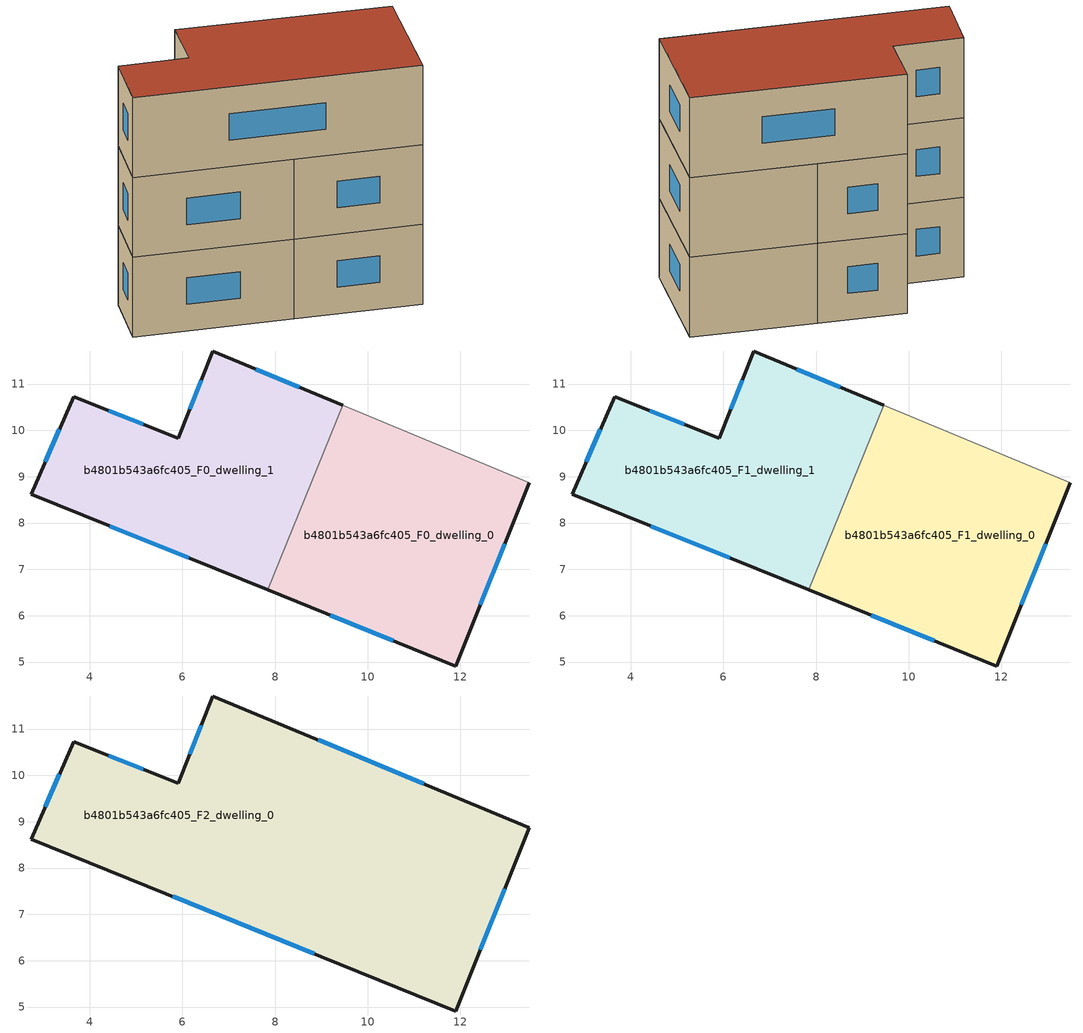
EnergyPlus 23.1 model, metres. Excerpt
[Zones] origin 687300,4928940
b4801b543a6fc405_F0_dwelling_0
 floor ground (EU_floor_Construction): 13.49,8.87 11.9,4.91 7.84,6.56 9.46,10.55 z0
 wall outside (EU_wall_Construction): 7.84,6.56 11.9,4.91 13.49,8.87 z0:3
 wall adiabatic (EU_wall_Construction): 13.49,8.87 9.46,10.55 z0:3
 wall to b4801b543a6fc405_F0_dwelling_1 (EU_wall_Construction): 9.46,10.55 7.85,6.56 z0:3
 window (EU_Window_Construction): 9.2,6.01 10.55,5.46 / 12.43,6.23 12.96,7.55 z1:2
b4801b543a6fc405_F0_dwelling_1
 floor ground (EU_floor_Construction): 9.46,10.55 7.84,6.56 2.73,8.62 3.65,10.72 5.91,9.83 6.65,11.71 z0
 wall outside (EU_wall_Construction): 9.46,10.55 6.65,11.71 5.91,9.83 3.65,10.72 2.73,8.62 7.84,6.56 z0:3
 window (EU_Window_Construction): 6.41,11.09 6.16,10.46 / 8.53,10.94 7.59,11.33 / 4.44,7.94 6.14,7.25 / 3.35,10.02 3.04,9.32 / 5.16,10.13 4.41,10.43 z1:2
b4801b543a6fc405_F1_dwelling_0
 floor to b4801b543a6fc405_F0_dwelling_0 (EU_floor_Construction): 13.49,8.87 11.9,4.91 7.84,6.56 9.46,10.55 z3
 wall outside (EU_wall_Construction): 7.84,6.56 11.9,4.91 13.49,8.87 z3:6
 wall adiabatic (EU_wall_Construction): 13.49,8.87 9.46,10.55 z3:6
 wall to b4801b543a6fc405_F1_dwelling_1 (EU_wall_Construction): 9.46,10.55 7.85,6.56 z3:6
 window (EU_Window_Construction): 9.2,6.01 10.55,5.46 / 12.43,6.23 12.96,7.55 z4:5
b4801b543a6fc405_F1_dwelling_1
 floor to b4801b543a6fc405_F0_dwelling_1 (EU_floor_Construction): 9.46,10.55 7.84,6.56 2.73,8.62 3.65,10.72 5.91,9.83 6.65,11.71 z3
 wall outside (EU_wall_Construction): 9.46,10.55 6.65,11.71 5.91,9.83 3.65,10.72 2.73,8.62 7.84,6.56 z3:6
 window (EU_Window_Construction): 6.41,11.09 6.16,10.46 / 8.53,10.94 7.59,11.33 / 4.44,7.94 6.14,7.25 / 3.35,10.02 3.04,9.32 / 5.16,10.13 4.41,10.43 z4:5
b4801b543a6fc405_F2_dwelling_0
 floor to b4801b543a6fc405_F1_dwelling_0 (EU_floor_Construction): 13.49,8.87 11.9,4.91 7.85,6.56 9.46,10.55 z6
 floor to b4801b543a6fc405_F1_dwelling_1 (EU_floor_Construction): 9.46,10.55 7.85,6.56 2.73,8.62 3.65,10.72 5.91,9.83 6.65,11.71 z6
 wall outside (EU_wall_Construction): 6.65,11.71 5.91,9.83 3.65,10.72 2.73,8.62 11.9,4.91 13.49,8.87 6.65,11.71 z6:9
 window (EU_Window_Construction): 6.41,11.09 6.16,10.46 / 11.21,9.82 8.93,10.77 / 12.43,6.23 12.96,7.55 / 5.79,7.39 8.85,6.15 / 3.35,10.02 3.04,9.32 / 5.16,10.13 4.41,10.43 z7:8
 roof outside (EU_roof_Construction): 11.9,4.91 13.49,8.87 6.65,11.71 5.91,9.83 3.65,10.72 2.73,8.62 z9
[Building]
EU S2 Campaign: North Axis=0; Terrain=City; Solar Distribution=FullExterior
[Site:Location]
Bologna: Latitude=44.5; Longitude=11.25; Time Zone=1; Elevation=37
[SizingPeriod:WeatherFileDays]
AnnualSizingPeriod: Begin Month=1; Begin Day of Month=1; End Month=12; End Day of Month=31; Day of Week for Start Day=Monday; Use Weather File Daylight Saving Period=No; Use Weather File Rain and Snow Indicators=No
[MATERIAL]
EU_InternalMass_Material: Roughness=MediumRough; Thickness=0.1; Conductivity=1; Density=1800; Specific Heat=900; Thermal Absorptance=0.9; Solar Absorptance=0.7; Visible Absorptance=0.7
[MATERIAL:NOMASS] Roughness=MediumRough; Thermal Absorptance=0.9; Solar Absorptance=0.7; Visible Absorptance=0.7
Name | Thermal Resistance
EU_wall_NoMass | 0.937881
EU_roof_NoMass | 0.548572
EU_floor_NoMass | 0.71348
[WINDOWMATERIAL:SIMPLEGLAZINGSYSTEM]
EU_Window_SimpleGlazing: UFactor=4.25633; Solar Heat Gain Coefficient=0.85; Visible Transmittance=0.85
[CONSTRUCTION]
EU_wall_Construction: EU_wall_NoMass
EU_roof_Construction: EU_roof_NoMass
EU_floor_Construction: EU_floor_NoMass
EU_InternalMass_Construction: EU_InternalMass_Material
EU_Window_Construction: EU_Window_SimpleGlazing
[ZONE] Type=1; Multiplier=1; Ceiling Height=autocalculate; Floor Area=autocalculate; Part of Total Floor Area=Yes
Name | Volume
b4801b543a6fc405_F0_dwelling_0; b4801b543a6fc405_F0_dwelling_1 | 56.2104
b4801b543a6fc405_F1_dwelling_0 | 56.2097
b4801b543a6fc405_F2_dwelling_0 | 112.422
b4801b543a6fc405_F1_dwelling_1 | 56.2112
[INTERNALMASS] Construction=EU_InternalMass_Construction
Name | Zone or ZoneList | Surface Area
b4801b543a6fc405_F0_dwelling_0_EU_InternalMass | b4801b543a6fc405_F0_dwelling_0 | 18.737
b4801b543a6fc405_F0_dwelling_1_EU_InternalMass | b4801b543a6fc405_F0_dwelling_1 | 18.7371
b4801b543a6fc405_F1_dwelling_0_EU_InternalMass | b4801b543a6fc405_F1_dwelling_0 | 18.737
b4801b543a6fc405_F1_dwelling_1_EU_InternalMass | b4801b543a6fc405_F1_dwelling_1 | 18.7371
b4801b543a6fc405_F2_dwelling_0_EU_InternalMass | b4801b543a6fc405_F2_dwelling_0 | 37.4735
[OTHEREQUIPMENT] Fuel Type=Electricity; Design Level Calculation Method=Watts/Area; Power per Zone Floor Area=1; Fraction Latent=0; Fraction Radiant=0; Fraction Lost=0; Carbon Dioxide Generation Rate=0; EndUse Subcategory=EU_Step8_InternalGains
Name | Zone or ZoneList or Space or SpaceList | Schedule
EU_Step8_InternalGain_b4801b543a6fc405_F0_dwelling_0_f000 | b4801b543a6fc405_F0_dwelling_0 | EU_Step8_GainSchedule_b4801b543a6fc405_F0_dwelling_0_f000
EU_Step8_InternalGain_b4801b543a6fc405_F0_dwelling_1_f000 | b4801b543a6fc405_F0_dwelling_1 | EU_Step8_GainSchedule_b4801b543a6fc405_F0_dwelling_1_f000
EU_Step8_InternalGain_b4801b543a6fc405_F1_dwelling_0_f000 | b4801b543a6fc405_F1_dwelling_0 | EU_Step8_GainSchedule_b4801b543a6fc405_F1_dwelling_0_f000
EU_Step8_InternalGain_b4801b543a6fc405_F1_dwelling_1_f000 | b4801b543a6fc405_F1_dwelling_1 | EU_Step8_GainSchedule_b4801b543a6fc405_F1_dwelling_1_f000
EU_Step8_InternalGain_b4801b543a6fc405_F2_dwelling_0_f000 | b4801b543a6fc405_F2_dwelling_0 | EU_Step8_GainSchedule_b4801b543a6fc405_F2_dwelling_0_f000
[ZONEVENTILATION:DESIGNFLOWRATE] Schedule=EU_AlwaysOn; Design Flow Rate Calculation Method=AirChanges/Hour; Air Changes per Hour=0.687892; Ventilation Type=Natural; Fan Pressure Rise=0; Fan Total Efficiency=1; Constant Term Coefficient=1; Temperature Term Coefficient=0; Velocity Term Coefficient=0; Velocity Squared Term Coefficient=0; Minimum Indoor Temperature=-100; Maximum Indoor Temperature=100; Delta Temperature=-100; Minimum Outdoor Temperature=-100; Maximum Outdoor Temperature=100; Maximum Wind Speed=40
Name | Zone or ZoneList or Space or SpaceList
EU_ConstantAir_b4801b543a6fc405_F0_dwelling_0 | b4801b543a6fc405_F0_dwelling_0
EU_ConstantAir_b4801b543a6fc405_F0_dwelling_1 | b4801b543a6fc405_F0_dwelling_1
EU_ConstantAir_b4801b543a6fc405_F1_dwelling_0 | b4801b543a6fc405_F1_dwelling_0
EU_ConstantAir_b4801b543a6fc405_F1_dwelling_1 | b4801b543a6fc405_F1_dwelling_1
EU_ConstantAir_b4801b543a6fc405_F2_dwelling_0 | b4801b543a6fc405_F2_dwelling_0
[HVACTEMPLATE:THERMOSTAT] Constant Heating Setpoint=20; Constant Cooling Setpoint=50
EU_HeatOnly_b4801b543a6fc405_F0_dwelling_0; EU_HeatOnly_b4801b543a6fc405_F0_dwelling_1; EU_HeatOnly_b4801b543a6fc405_F1_dwelling_0; EU_HeatOnly_b4801b543a6fc405_F1_dwelling_1; EU_HeatOnly_b4801b543a6fc405_F2_dwelling_0
[HVACTEMPLATE:ZONE:IDEALLOADSAIRSYSTEM] System Availability Schedule=EU_AlwaysOn; Maximum Heating Supply Air Temperature=50; Minimum Cooling Supply Air Temperature=13; Maximum Heating Supply Air Humidity Ratio=0.0156; Minimum Cooling Supply Air Humidity Ratio=0.0077; Heating Limit=NoLimit; Cooling Limit=NoLimit; Heating Availability Schedule=EU_AlwaysOn; Cooling Availability Schedule=EU_CoolingOff; Dehumidification Control Type=ConstantSensibleHeatRatio; Cooling Sensible Heat Ratio=0.7; Dehumidification Setpoint=60; Humidification Control Type=None; Humidification Setpoint=30; Outdoor Air Method=None; Outdoor Air Flow Rate per Person=0.00944; Outdoor Air Flow Rate per Zone Floor Area=0; Outdoor Air Flow Rate per Zone=0; Demand Controlled Ventilation Type=None; Outdoor Air Economizer Type=NoEconomizer; Heat Recovery Type=None; Sensible Heat Recovery Effectiveness=0.7; Latent Heat Recovery Effectiveness=0.65
Name | Template Thermostat
b4801b543a6fc405_F0_dwelling_0 | EU_HeatOnly_b4801b543a6fc405_F0_dwelling_0
b4801b543a6fc405_F0_dwelling_1 | EU_HeatOnly_b4801b543a6fc405_F0_dwelling_1
b4801b543a6fc405_F1_dwelling_0 | EU_HeatOnly_b4801b543a6fc405_F1_dwelling_0
b4801b543a6fc405_F1_dwelling_1 | EU_HeatOnly_b4801b543a6fc405_F1_dwelling_1
b4801b543a6fc405_F2_dwelling_0 | EU_HeatOnly_b4801b543a6fc405_F2_dwelling_0
[SIZING:ZONE] Zone Cooling Design Supply Air Temperature Input Method=SupplyAirTemperature; Zone Cooling Design Supply Air Temperature=13; Zone Heating Design Supply Air Temperature Input Method=SupplyAirTemperature; Zone Heating Design Supply Air Temperature=50; Zone Cooling Design Supply Air Humidity Ratio=0.008; Zone Heating Design Supply Air Humidity Ratio=0.008; Cooling Design Air Flow Method=DesignDay; Cooling Design Air Flow Rate=0; Cooling Minimum Air Flow per Zone Floor Area=0.000762; Cooling Minimum Air Flow=0; Cooling Minimum Air Flow Fraction=0.2; Heating Design Air Flow Method=DesignDay; Heating Design Air Flow Rate=0; Heating Maximum Air Flow per Zone Floor Area=0.002032; Heating Maximum Air Flow=0.141576; Heating Maximum Air Flow Fraction=0.3; Account for Dedicated Outdoor Air System=No; Dedicated Outdoor Air System Control Strategy=NeutralSupplyAir; Dedicated Outdoor Air Low Setpoint Temperature for Design=autosize; Dedicated Outdoor Air High Setpoint Temperature for Design=autosize; Zone Load Sizing Method=Sensible Load Only No Latent Load; Zone Latent Cooling Design Supply Air Humidity Ratio Input Method=HumidityRatioDifference; Zone Cooling Design Supply Air Humidity Ratio Difference=0.005; Zone Latent Heating Design Supply Air Humidity Ratio Input Method=HumidityRatioDifference; Zone Humidification Design Supply Air Humidity Ratio Difference=0.005
b4801b543a6fc405_F0_dwelling_0; b4801b543a6fc405_F0_dwelling_1; b4801b543a6fc405_F1_dwelling_0; b4801b543a6fc405_F1_dwelling_1; b4801b543a6fc405_F2_dwelling_0
[SCHEDULE:CONSTANT]
Name | Hourly Value
EU_AlwaysOn | 1
EU_CoolingOff | 0
[SCHEDULE:FILE] Column Number=1; Rows to Skip at Top=0; Number of Hours of Data=8760; Column Separator=Comma; Interpolate to Timestep=No; Minutes per Item=60; Adjust Schedule for Daylight Savings=Yes
Name | File
EU_Step8_GainSchedule_b4801b543a6fc405_F0_dwelling_0_f000 | ../../schedules/b4801b543a6fc405/b4801b543a6fc405_F0_dwelling_0_f000_gain.csv
EU_Step8_GainSchedule_b4801b543a6fc405_F0_dwelling_1_f000 | ../../schedules/b4801b543a6fc405/b4801b543a6fc405_F0_dwelling_1_f000_gain.csv
EU_Step8_GainSchedule_b4801b543a6fc405_F1_dwelling_0_f000 | ../../schedules/b4801b543a6fc405/b4801b543a6fc405_F1_dwelling_0_f000_gain.csv
EU_Step8_GainSchedule_b4801b543a6fc405_F1_dwelling_1_f000 | ../../schedules/b4801b543a6fc405/b4801b543a6fc405_F1_dwelling_1_f000_gain.csv
EU_Step8_GainSchedule_b4801b543a6fc405_F2_dwelling_0_f000 | ../../schedules/b4801b543a6fc405/b4801b543a6fc405_F2_dwelling_0_f000_gain.csv
